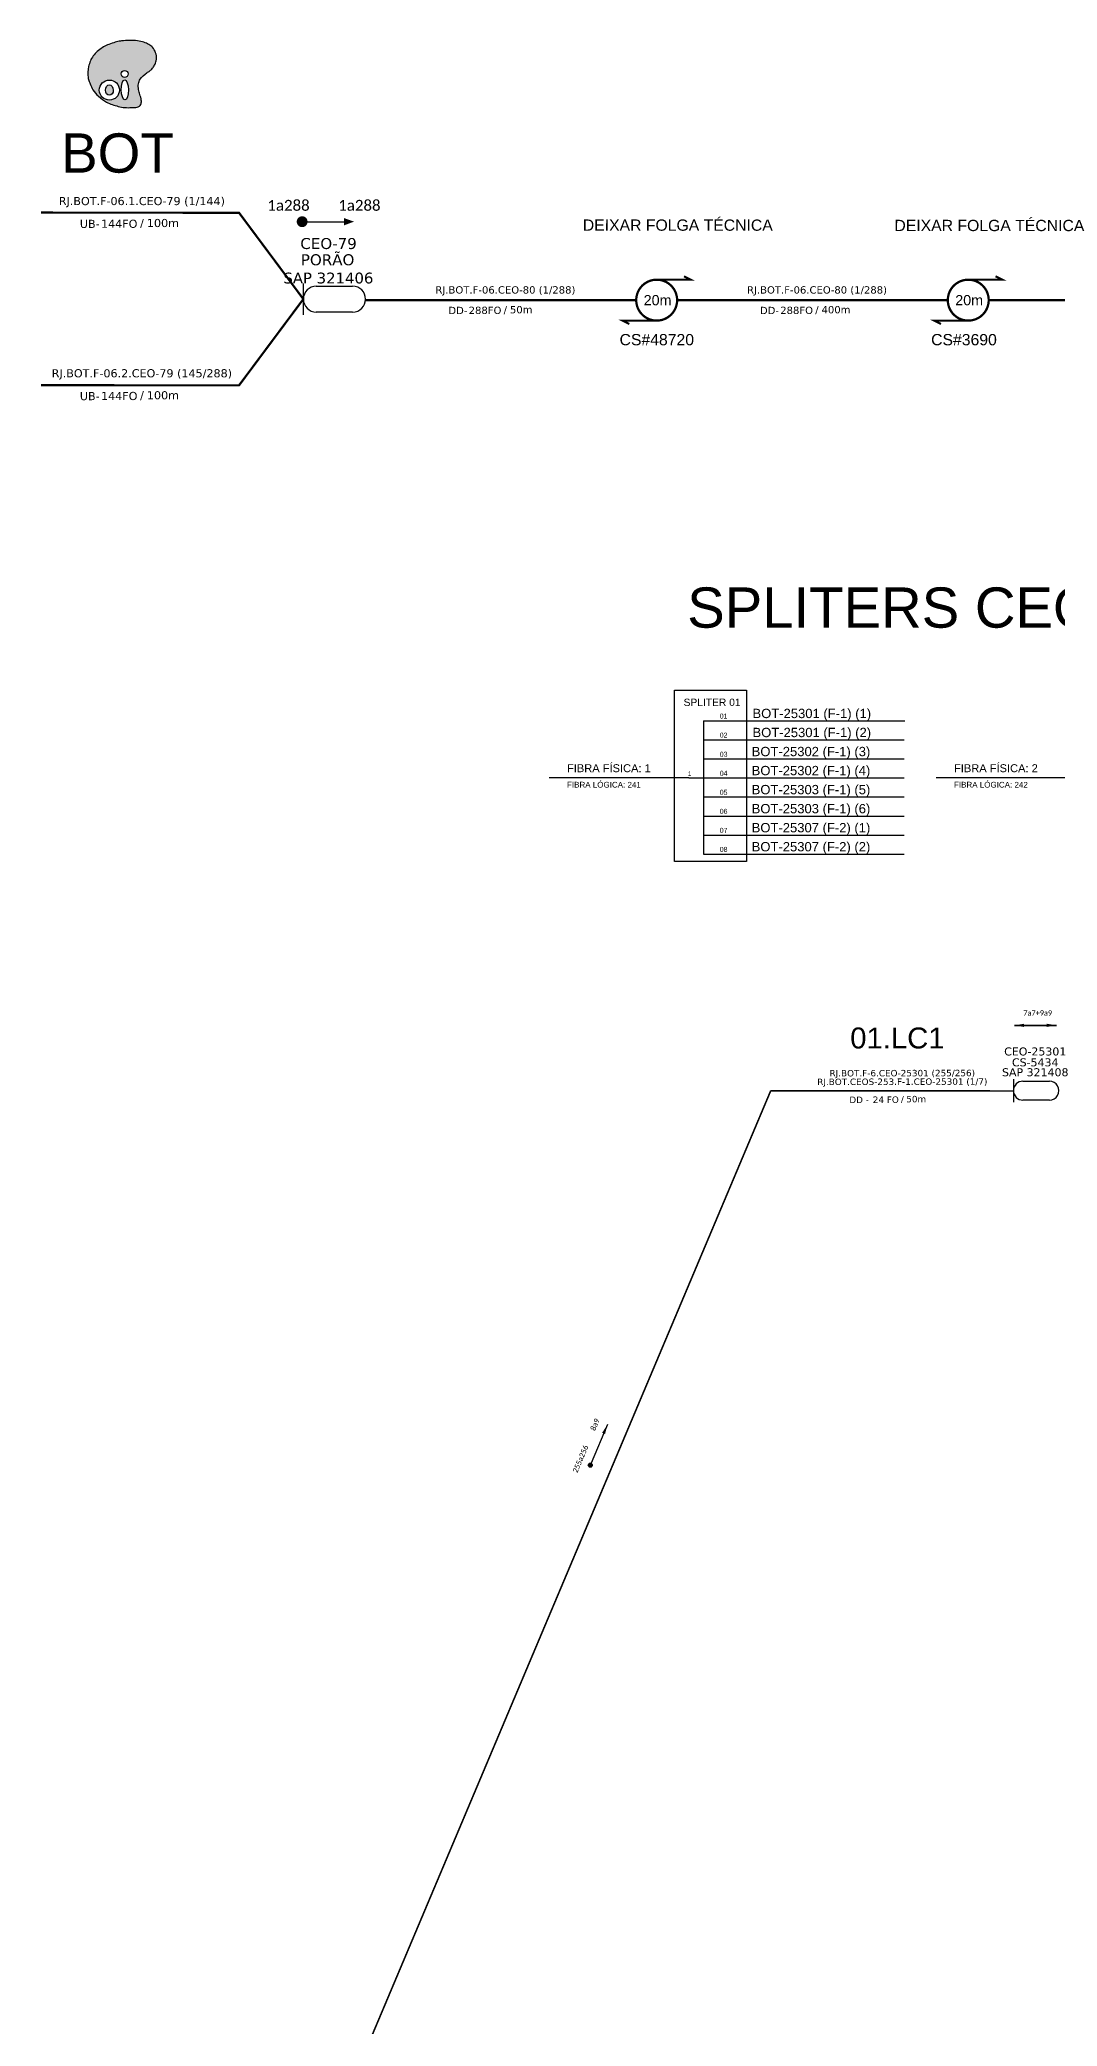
# Model space of a CAD drawing. Header units: millimetres. Extents: x 330.5 to 393.9, y 336.5 to 431.5.
# Drawn here: x 330.5 to 362.1, y 369.8 to 431.5 of the extents above; entities that cross this region are included whole.
import ezdxf
from ezdxf.enums import TextEntityAlignment as Align

# ---------------------------------------------------------------- set-up
doc = ezdxf.new("R2010")
doc.units = ezdxf.units.MM
doc.header["$LTSCALE"] = 0.03
for name, color, linetype in [('20.4-CEO', 1, 'Continuous'), ('20.4-CEOS', 1, 'Continuous'), ('20.5-CABO AÉREO', 1, 'Continuous'), ('20.5-CEO', 1, 'Continuous'), ('CAP a instalar', 1, 'FENCELINE1'), ('SETA', 7, 'Continuous'), ('Seta indicação do cabo', 7, 'Continuous'), ('texto', 255, 'Continuous'), ('UNIFILAR', 7, 'Continuous')]:
    doc.layers.add(name, color=color, linetype=linetype)
doc.layers.add('40.1-ETIQUETAS', color=1, linetype='Continuous', lineweight=20)
doc.styles.add('ARIAL', font='arial.ttf')
doc.styles.add('siredit', font='verdana.ttf')
doc.styles.get("Standard").update_dxf_attribs({"font": 'arial.ttf'})
doc.linetypes.add('FENCELINE1', pattern='A,0.25,-0.1,[133,ltypeshp.shx,S=0.1,R=0,X=-0.1,Y=0],-0.1,1', length=1.45)
doc.dimstyles.new('CC', dxfattribs={"dimtxt": 1, "dimasz": 2, "dimexe": 0.18, "dimexo": 0.0625, "dimgap": 0.09, "dimtad": 0, "dimdec": 0, "dimrnd": 1, "dimzin": 0, "dimdsep": 46, "dimtxsty": 'siredit', "dimblk": 'NONE', "dimcen": 0, "dimse1": 1, "dimse2": 1, "dimsd1": 1, "dimsd2": 1, "dimclrt": 7, "dimadec": 0, "dimazin": 0, "dimtfac": 1, "dimtdec": 0, "dimtofl": 0, "dimtmove": 0, "dimatfit": 3, "dimfxl": 0, "dimtolj": 1, "dimtzin": 0, "dimarcsym": 0})

# ---------------------------------------------------------------- blocks, each defined once
blk = doc.blocks.new('_None')
blk = doc.blocks.new('CEO_CT_DRT')
at = {"layer": '20.5-CEO', "color": 0}
for p, q in [((-1.56, 1.26), (1.8, 1.26)), ((1.8, -1.13), (-1.56, -1.13))]:
    blk.add_line(p, q, dxfattribs=at)
blk.add_lwpolyline([(-2.75, 1.51), (-2.75, -1.38)], dxfattribs=at)
for centre, start, end in [((-1.56, 0.07), 90, 270), ((1.8, 0.07), 270, 90)]:
    blk.add_arc(centre, 1.2, start, end, dxfattribs=at)
at = {"layer": '20.5-CEO', "color": 7, "style": 'siredit'}
for tag, p in [('CEO_Nº', (0.12, 5.61)), ('LOCAL', (0.12, 4.23)), ('SAP', (0.12, 2.97)), ('FIBRAS_RESERVA', (0.12, -1.94))]:
    blk.add_attdef(tag, text='', height=1.01, dxfattribs=at).set_placement(p, align=Align.TOP_CENTER)
blk = doc.blocks.new('ETIQUETA_RS5F')
at = {"layer": '40.1-ETIQUETAS', "color": 0, "style": 'siredit'}
blk.add_text('/', height=1.5, dxfattribs=at).set_placement((1.55, -1.95), align=Align.MIDDLE_RIGHT)
for tag, p in [('ETIQUETA_R_PRIMARIA', (1.18, 4.1)), ('ETIQUETA_R_SECUNDARIA', (1.18, 2.1)), ('F_ATIVAS/F_MORTAS', (1.11, -4.24))]:
    blk.add_attdef(tag, text='', height=1.5, dxfattribs=at).set_placement(p, align=Align.MIDDLE_CENTER)
for tag, p in [('TIPO_CABO', (-6.62, -2.12)), ('CAP_CABO', (0.37, -2.09))]:
    blk.add_attdef(tag, text='', height=1.5, dxfattribs=at).set_placement(p, align=Align.MIDDLE_RIGHT)
blk.add_attdef('METROS', text='', height=1.5, dxfattribs=at).set_placement((2.11, -1.95), align=Align.MIDDLE_LEFT)
for tag, p in [('FUSÃO_1', (0.82, -8.39)), ('FUSÃO_2', (0.82, -10.6)), ('FUSÃO_3', (0.82, -12.93)), ('FUSÃO_4', (0.82, -15.14)), ('FUSÃO_5', (0.82, -17.16))]:
    blk.add_attdef(tag, text='', height=1.5, dxfattribs=at).set_placement(p, align=Align.CENTER)
blk = doc.blocks.new('OI')
h = blk.add_hatch(color=40)
edge = h.paths.add_edge_path()
edge.add_spline(control_points=[(4.35, -0.67), (3.92, -0.99), (3.26, -1.5), (2.81, -2.59), (2.9, -3.5), (3.06, -4.27), (3.31, -4.85), (3.37, -5.39), (3.4, -5.88), (3.2, -6.4), (2.54, -6.61), (1.65, -6.63), (0.55, -6.67), (-0.56, -6.42), (-1.61, -6.14), (-2.77, -5.61), (-3.92, -4.77), (-4.89, -3.7), (-5.34, -2.65), (-5.6, -1.94), (-5.85, -0.96), (-5.71, 0.47), (-5.1, 2.02), (-4.14, 3.02), (-3.3, 3.61), (-2.37, 4.16), (-1.36, 4.44), (-0.56, 4.7), (0.79, 4.85), (2.24, 4.97), (3.79, 4.57), (4.67, 4.21), (5.44, 3.65), (5.76, 2.99), (6.03, 2.21), (6.01, 1.46), (5.72, 0.64), (5.31, 0.08), (4.88, -0.38), (4.51, -0.55), (4.35, -0.67)], knot_values=[0, 0, 0, 0, 1.60434, 2.417191, 3.427595, 4.282808, 4.776746, 5.304182, 5.888771, 6.258406, 6.858137, 7.79129, 8.986195, 10.124242, 11.187857, 12.242908, 13.953784, 15.414161, 16.515391, 17.349188, 17.675853, 19.552021, 21.515531, 22.568638, 23.63245, 24.621084, 25.782718, 26.745347, 27.142653, 29.870543, 31.004649, 31.921532, 32.709589, 33.801391, 34.042471, 35.192333, 35.971461, 36.628871, 37.254359, 37.836911, 37.836911, 37.836911, 37.836911], degree=3, periodic=0)
h.paths.add_polyline_path([(1.13, -0.87, -1), (-0.04, -0.87, -1)], flags=16)
edge = h.paths.add_edge_path(flags=16)
edge.add_ellipse((0.56, -3.59), major_axis=(-0.02, 1.71), ratio=0.361305, start_angle=0, end_angle=360)
h.paths.add_polyline_path([(-0.36, -3.62, -1), (-3.8, -3.62, -1)], flags=16)
edge = h.paths.add_edge_path(flags=0)
edge.add_ellipse((-2.08, -3.62), major_axis=(0, 0.885), ratio=0.758294, start_angle=0, end_angle=360)
at = {"color": 40}
for centre, radius in [((-2.08, -3.62), 1.72), ((0.54, -0.87), 0.587)]:
    blk.add_circle(centre, radius, dxfattribs=at)
blk.add_ellipse((-2.08, -3.62), major_axis=(0, 0.885), ratio=0.758294, start_param=-3.141592653589792, end_param=3.141592653589792, dxfattribs=at)
blk.add_ellipse((0.56, -3.59), major_axis=(-0.02, 1.71), ratio=0.361305, dxfattribs=at)
at = {"color": 40, "start_tangent": (-0.800898, -0.598801), "end_tangent": (-0.800898, -0.598801)}
blk.add_spline([(4.35, -0.67), (3.2, -1.78), (2.9, -2.54), (2.92, -3.55), (3.12, -4.38), (3.28, -4.85), (3.37, -5.37), (3.35, -5.95), (3.2, -6.29), (2.66, -6.55), (1.73, -6.63), (0.54, -6.62), (-0.58, -6.41), (-1.6, -6.11), (-2.56, -5.67), (-3.95, -4.67), (-4.89, -3.56), (-5.37, -2.56), (-5.64, -1.78), (-5.72, -1.46), (-5.63, 0.42), (-4.84, 2.22), (-4.13, 2.99), (-3.27, 3.62), (-2.4, 4.09), (-1.3, 4.47), (-0.37, 4.72), (0.02, 4.77), (2.75, 4.8), (3.85, 4.53), (4.69, 4.16), (5.31, 3.68), (5.85, 2.73), (5.93, 2.5), (5.94, 1.35), (5.67, 0.62), (5.29, 0.08), (4.84, -0.36), (4.35, -0.67)], degree=3, dxfattribs=at)
blk = doc.blocks.new('SETA 2')
at = {"layer": 'Seta indicação do cabo'}
h = blk.add_hatch(color=256, dxfattribs=at)
h.dxf.hatch_style = 1
h.paths.add_polyline_path([(348.974, 271.648, 1), (348.848, 271.648, 1)])
blk.add_circle((348.911, 271.648), 0.0626, dxfattribs=at)
blk.add_leader([(350.279, 271.648), (348.974, 271.648)], dimstyle='CC', override={"dimasz": 0.3}, dxfattribs=at)

msp = doc.modelspace()

# ---------------------------------------------------------------- linework, layer by layer
at = {"color": 0, "const_width": 0.168}
msp.add_lwpolyline([(338.566, 425.86, 1), (338.734, 425.861, 1)], format="xyb", close=True, dxfattribs=at)
at = {"color": 5, "const_width": 0.0706}
for points in [[(349.653, 424.06, 1.000012), (349.653, 422.79, 0.999978)], [(359.323, 424.06, 1.000012), (359.323, 422.79, 0.999978)]]:
    msp.add_lwpolyline(points, format="xyb", close=True, dxfattribs=at)
at = {"color": 5, "const_width": 0.0662}
for points in [[(349.653, 424.06), (350.711, 424.06), (350.5, 424.166)], [(359.323, 424.06), (360.381, 424.06), (360.17, 424.166)], [(349.653, 422.79), (348.595, 422.79), (348.806, 422.684)], [(359.323, 422.79), (358.265, 422.79), (358.476, 422.684)]]:
    msp.add_lwpolyline(points, dxfattribs=at)
at = {"color": 7}
msp.add_lwpolyline([(350.201, 411.317), (352.439, 411.317), (352.439, 405.995), (350.201, 405.995)], close=True, dxfattribs=at)
at = {"layer": '20.4-CEO', "color": 0}
for p, q in [((339.089, 423.86), (340.217, 423.86)), ((340.217, 423.056), (339.089, 423.056))]:
    msp.add_line(p, q, dxfattribs=at)
at = {"layer": '20.4-CEO', "color": 0, "const_width": 0.0672}
for points in [[(330.54, 426.144), (336.693, 426.136), (338.687, 423.458)], [(330.54, 420.784), (336.693, 420.782), (338.687, 423.458)]]:
    msp.add_lwpolyline(points, dxfattribs=at)
at = {"layer": '20.4-CEO', "color": 0}
msp.add_lwpolyline([(338.687, 422.973), (338.687, 423.943)], dxfattribs=at)
for centre, start, end in [((339.089, 423.458), 90, 270), ((340.217, 423.458), 270, 90)]:
    msp.add_arc(centre, 0.402, start, end, dxfattribs=at)
at = {"layer": '20.5-CABO AÉREO', "color": 5, "ltscale": 8, "const_width": 0.0672}
for points in [[(340.618, 423.425), (349.018, 423.425)], [(350.288, 423.425), (358.688, 423.425)], [(359.958, 423.425), (368.358, 423.425)]]:
    msp.add_lwpolyline(points, dxfattribs=at)
at = {"layer": 'CAP a instalar', "linetype": 'ByBlock', "ltscale": 30, "const_width": 0.05}
for points in [[(340.291, 368.306), (353.193, 398.883), (353.193, 398.883)], [(353.193, 398.883), (360.728, 398.874)]]:
    msp.add_lwpolyline(points, dxfattribs=at)
at = {"layer": 'SETA', "color": 0}
msp.add_lwpolyline([(338.65, 425.86), (340.112, 425.86)], dxfattribs=at)
msp.add_solid([(339.951, 425.972), (340.259, 425.862), (339.952, 425.748)], dxfattribs=at)
at = {"layer": 'UNIFILAR', "color": 10, "linetype": 'Continuous'}
for points in [[(351.104, 410.365), (357.355, 410.365)], [(351.104, 410.365), (357.355, 410.365)], [(351.104, 409.774), (357.331, 409.774)], [(351.104, 409.183), (357.331, 409.183)], [(350.652, 408.592), (346.315, 408.592)], [(351.104, 408.592), (357.331, 408.592)], [(362.662, 408.592), (358.326, 408.592)], [(351.104, 408.001), (357.331, 408.001)], [(351.104, 407.41), (357.331, 407.41)], [(351.104, 406.819), (357.331, 406.819)], [(351.104, 406.228), (357.331, 406.228)]]:
    msp.add_lwpolyline(points, dxfattribs=at)
at = {"layer": 'UNIFILAR', "linetype": 'Continuous'}
for points in [[(351.104, 410.365), (351.104, 410.365), (351.104, 406.228)], [(350.652, 408.592), (351.104, 408.592)]]:
    msp.add_lwpolyline(points, dxfattribs=at)

# ---------------------------------------------------------------- block references
at = {"color": 5, "xscale": 0.1814901960185653, "yscale": 0.181490193299629, "zscale": 0.1814901942933176, "rotation": 0.1532885625447551}
msp.add_blockref('OI', (333.043, 430.605), dxfattribs=at)
at = {"rotation": 67.12231027241182}
msp.add_blockref('SETA 2', (462.226, -39.813), dxfattribs=at)
at = {"layer": '20.4-CEOS'}
ref = msp.add_blockref('CEO_CT_DRT', (361.402, 398.868), dxfattribs=dict(at, xscale=0.2449999999999979, yscale=0.2449999999999979, zscale=0.2449999999999979, rotation=359.9999964697354))
ref.add_attrib('CEO_Nº', 'CEO-25301', dxfattribs={"layer": '20.5-CEO', "color": 7, "height": 0.2484, "rotation": 360, "style": 'siredit'}).set_placement((361.402, 400.226), align=Align.TOP_CENTER)
ref.add_attrib('LOCAL', 'CS-5434', dxfattribs={"layer": '20.5-CEO', "color": 7, "height": 0.2484, "rotation": 360, "style": 'siredit'}).set_placement((361.402, 399.888), align=Align.TOP_CENTER)
ref.add_attrib('SAP', 'SAP 321408', dxfattribs={"layer": '20.5-CEO', "color": 7, "height": 0.2484, "rotation": 360, "style": 'siredit'}).set_placement((361.402, 399.58), align=Align.TOP_CENTER)
at = {"layer": '40.1-ETIQUETAS', "color": 7}
ref = msp.add_blockref('ETIQUETA_RS5F', (333.477, 426.148), dxfattribs=dict(at, xscale=0.168, yscale=0.168, zscale=0.168))
ref.add_attrib('ETIQUETA_R_SECUNDARIA', 'RJ.BOT.F-06.1.CEO-79 (1/144)', dxfattribs={"color": 0, "height": 0.252, "style": 'siredit'}).set_placement((333.675, 426.502), align=Align.MIDDLE_CENTER)
ref.add_attrib('TIPO_CABO', 'UB-', dxfattribs={"color": 0, "height": 0.252, "style": 'siredit'}).set_placement((332.365, 425.793), align=Align.MIDDLE_RIGHT)
ref.add_attrib('CAP_CABO', '144FO', dxfattribs={"color": 0, "height": 0.252, "style": 'siredit'}).set_placement((333.538, 425.797), align=Align.MIDDLE_RIGHT)
ref.add_attrib('METROS', '100m', dxfattribs={"color": 0, "height": 0.252, "style": 'siredit'}).set_placement((333.831, 425.82), align=Align.MIDDLE_LEFT)
at = {"layer": '40.1-ETIQUETAS', "color": 0}
ref = msp.add_blockref('ETIQUETA_RS5F', (344.775, 423.425), dxfattribs=dict(at, xscale=0.1512000000000009, yscale=0.1511999999999962, zscale=0.1512))
ref.add_attrib('ETIQUETA_R_SECUNDARIA', 'RJ.BOT.F-06.CEO-80 (1/288)', dxfattribs={"color": 0, "height": 0.2268, "style": 'siredit'}).set_placement((344.958, 423.743), align=Align.MIDDLE_CENTER)
ref.add_attrib('TIPO_CABO', 'DD-', dxfattribs={"color": 0, "height": 0.2268, "style": 'siredit'}).set_placement((343.779, 423.105), align=Align.MIDDLE_RIGHT)
ref.add_attrib('CAP_CABO', '288FO', dxfattribs={"color": 0, "height": 0.2268, "style": 'siredit'}).set_placement((344.835, 423.109), align=Align.MIDDLE_RIGHT)
ref.add_attrib('METROS', '50m', dxfattribs={"color": 0, "height": 0.2268, "style": 'siredit'}).set_placement((345.099, 423.13), align=Align.MIDDLE_LEFT)
ref = msp.add_blockref('ETIQUETA_RS5F', (354.445, 423.425), dxfattribs=dict(at, xscale=0.1512000000000009, yscale=0.1511999999999962, zscale=0.1512))
ref.add_attrib('ETIQUETA_R_SECUNDARIA', 'RJ.BOT.F-06.CEO-80 (1/288)', dxfattribs={"color": 0, "height": 0.2268, "style": 'siredit'}).set_placement((354.629, 423.743), align=Align.MIDDLE_CENTER)
ref.add_attrib('TIPO_CABO', 'DD-', dxfattribs={"color": 0, "height": 0.2268, "style": 'siredit'}).set_placement((353.449, 423.105), align=Align.MIDDLE_RIGHT)
ref.add_attrib('CAP_CABO', '288FO', dxfattribs={"color": 0, "height": 0.2268, "style": 'siredit'}).set_placement((354.505, 423.109), align=Align.MIDDLE_RIGHT)
ref.add_attrib('METROS', '400m', dxfattribs={"color": 0, "height": 0.2268, "style": 'siredit'}).set_placement((354.769, 423.13), align=Align.MIDDLE_LEFT)
at = {"layer": '40.1-ETIQUETAS', "color": 7}
ref = msp.add_blockref('ETIQUETA_RS5F', (333.477, 420.802), dxfattribs=dict(at, xscale=0.168, yscale=0.168, zscale=0.168))
ref.add_attrib('ETIQUETA_R_SECUNDARIA', 'RJ.BOT.F-06.2.CEO-79 (145/288)', dxfattribs={"color": 0, "height": 0.252, "style": 'siredit'}).set_placement((333.675, 421.155), align=Align.MIDDLE_CENTER)
ref.add_attrib('TIPO_CABO', 'UB-', dxfattribs={"color": 0, "height": 0.252, "style": 'siredit'}).set_placement((332.365, 420.446), align=Align.MIDDLE_RIGHT)
ref.add_attrib('CAP_CABO', '144FO', dxfattribs={"color": 0, "height": 0.252, "style": 'siredit'}).set_placement((333.538, 420.45), align=Align.MIDDLE_RIGHT)
ref.add_attrib('METROS', '100m', dxfattribs={"color": 0, "height": 0.252, "style": 'siredit'}).set_placement((333.831, 420.473), align=Align.MIDDLE_LEFT)
at = {"layer": '40.1-ETIQUETAS'}
ref = msp.add_blockref('ETIQUETA_RS5F', (357.119, 398.883), dxfattribs=dict(at, xscale=0.1329574641623993, yscale=0.1329574641623993, zscale=0.1329574641623993, rotation=0.1179917413874858))
ref.add_attrib('ETIQUETA_R_PRIMARIA', 'RJ.BOT.F-6.CEO-25301 (255/256)', dxfattribs={"color": 0, "height": 0.19944, "rotation": 0.11799, "style": 'siredit'}).set_placement((357.275, 399.429), align=Align.MIDDLE_CENTER)
ref.add_attrib('ETIQUETA_R_SECUNDARIA', 'RJ.BOT.CEOS-253.F-1.CEO-25301 (1/7)', dxfattribs={"color": 0, "height": 0.19944, "rotation": 0.11799, "style": 'siredit'}).set_placement((357.276, 399.163), align=Align.MIDDLE_CENTER)
ref.add_attrib('TIPO_CABO', 'DD -', dxfattribs={"color": 0, "height": 0.1994, "rotation": 0.11799, "style": 'siredit'}).set_placement((356.24, 398.6), align=Align.MIDDLE_RIGHT)
ref.add_attrib('CAP_CABO', '24 FO', dxfattribs={"color": 0, "height": 0.1994, "rotation": 0.11799, "style": 'siredit'}).set_placement((357.168, 398.605), align=Align.MIDDLE_RIGHT)
ref.add_attrib('METROS', '50m', dxfattribs={"color": 0, "height": 0.1994, "rotation": 0.11799, "style": 'siredit'}).set_placement((357.4, 398.623), align=Align.MIDDLE_LEFT)

# ---------------------------------------------------------------- texts
at = {"color": 7, "style": 'ARIAL'}
msp.add_text('BOT', height=1.2193, dxfattribs=at).set_placement((331.167, 427.383))
at = {"color": 0, "style": 'ARIAL'}
for s, height, p in [('DEIXAR FOLGA TÉCNICA', 0.35002, (347.361, 425.58)), ('DEIXAR FOLGA TÉCNICA', 0.35002, (357.031, 425.569)), ('CS#48720', 0.35, (348.501, 422.024)), ('CS#3690', 0.35, (358.171, 422.024))]:
    msp.add_text(s, height=height, rotation=359.98667, dxfattribs=at).set_placement(p)
at = {"color": 0}
for p in [(349.25, 423.266), (358.92, 423.266)]:
    msp.add_text('20m', height=0.3175, dxfattribs=at).set_placement(p)
for s, p in [('BOT-25301 (F-1) (1)', (352.626, 410.45)), ('BOT-25301 (F-1) (2) ', (352.626, 409.859)), ('BOT-25302 (F-1) (3)', (352.601, 409.268)), ('BOT-25302 (F-1) (4)', (352.601, 408.677)), ('BOT-25303 (F-1) (5)', (352.601, 408.086)), ('BOT-25303 (F-1) (6)', (352.601, 407.495)), ('BOT-25307 (F-2) (1)', (352.601, 406.904)), ('BOT-25307 (F-2) (2)', (352.601, 406.313))]:
    msp.add_text(s, height=0.28926).set_placement(p)
at = {"color": 0, "char_height": 0.336, "width": 24.80415, "attachment_point": 5, "rotation": 359.91656}
for insert in [(338.227, 426.367), (340.427, 426.367)]:
    msp.add_mtext('{\\fCalibri|b0|i0|c0|p34;\\C256;1a288}', dxfattribs=dict(at, insert=insert))
for s, insert, char_height, width, attachment_point in [('SPLITERS CEOS: 253', (350.601, 414.507), 1.25, 46.26407, 1), ('{\\fCalibri|b0|i0|c0|p34;\\C7;7a7+9a9}', (361.479, 401.295), 0.16479, 2.786, 5)]:
    msp.add_mtext(s, dxfattribs=dict(insert=insert, char_height=char_height, width=width, attachment_point=attachment_point))
at = {"color": 1, "lineweight": 0, "insert": (350.488, 411.054), "char_height": 0.2279, "width": 3.45512, "attachment_point": 1}
msp.add_mtext('SPLITER 01', dxfattribs=at)
at = {"lineweight": 0, "attachment_point": 1}
for s, insert, char_height, width in [('01', (351.61, 410.589), 0.1552, 0.2312), ('02', (351.61, 409.998), 0.1552, 0.2312), ('FIBRA FÍSICA: 1', (346.87, 409.018), 0.24637, 3.73507), ('03', (351.61, 409.407), 0.1552, 0.2312), ('FIBRA FÍSICA: 2', (358.881, 409.018), 0.24637, 3.73507), ('1', (350.624, 408.793), 0.137, 0.20404), ('04', (351.61, 408.816), 0.1552, 0.2312), ('05', (351.61, 408.225), 0.1552, 0.2312), ('06', (351.61, 407.634), 0.1552, 0.2312), ('07', (351.61, 407.043), 0.1552, 0.2312), ('08', (351.61, 406.452), 0.1552, 0.2312)]:
    msp.add_mtext(s, dxfattribs=dict(at, insert=insert, char_height=char_height, width=width))
at = {"lineweight": 0, "char_height": 0.1779, "width": 2.69706, "attachment_point": 7, "rotation": 359.92659}
for s, insert in [('\\pt2.135;FIBRA LÓGICA: 241', (346.87, 408.292)), ('FIBRA LÓGICA: 242', (358.88, 408.292))]:
    msp.add_mtext(s, dxfattribs=dict(at, insert=insert))
at = {"char_height": 0.16479, "width": 2.786, "attachment_point": 5, "rotation": 67.12231}
for s, insert in [('{\\fCalibri|b0|i0|c0|p34;\\C7;8a9}', (347.739, 388.518)), ('{\\fCalibri|b0|i0|c0|p34;\\C7;255a256}', (347.289, 387.452))]:
    msp.add_mtext(s, dxfattribs=dict(at, insert=insert))
at = {"layer": '20.4-CEO', "color": 0, "style": 'siredit'}
for s, height, p in [('CEO-79', 0.3406, (339.469, 425.183)), ('PORÃO', 0.3406, (339.44, 424.679)), ('          SAP 321406', 0.336, (338.732, 424.112))]:
    msp.add_text(s, height=height, dxfattribs=at).set_placement(p, align=Align.MIDDLE_CENTER)
at = {"layer": 'texto', "color": 3, "insert": (357.124, 400.515, 0.25), "char_height": 0.65, "width": 4.73782, "attachment_point": 5}
msp.add_mtext('\\fArial|b0|i0;01.LC1', dxfattribs=at)

# ---------------------------------------------------------------- leaders
at = {"layer": 'Seta indicação do cabo'}
for points in [[(362.06, 400.912), (360.754, 400.912)], [(360.754, 400.912), (362.06, 400.912)]]:
    msp.add_leader(points, dimstyle='CC', override={"dimasz": 0.3}, dxfattribs=at)

doc.saveas('drawing.dxf')
